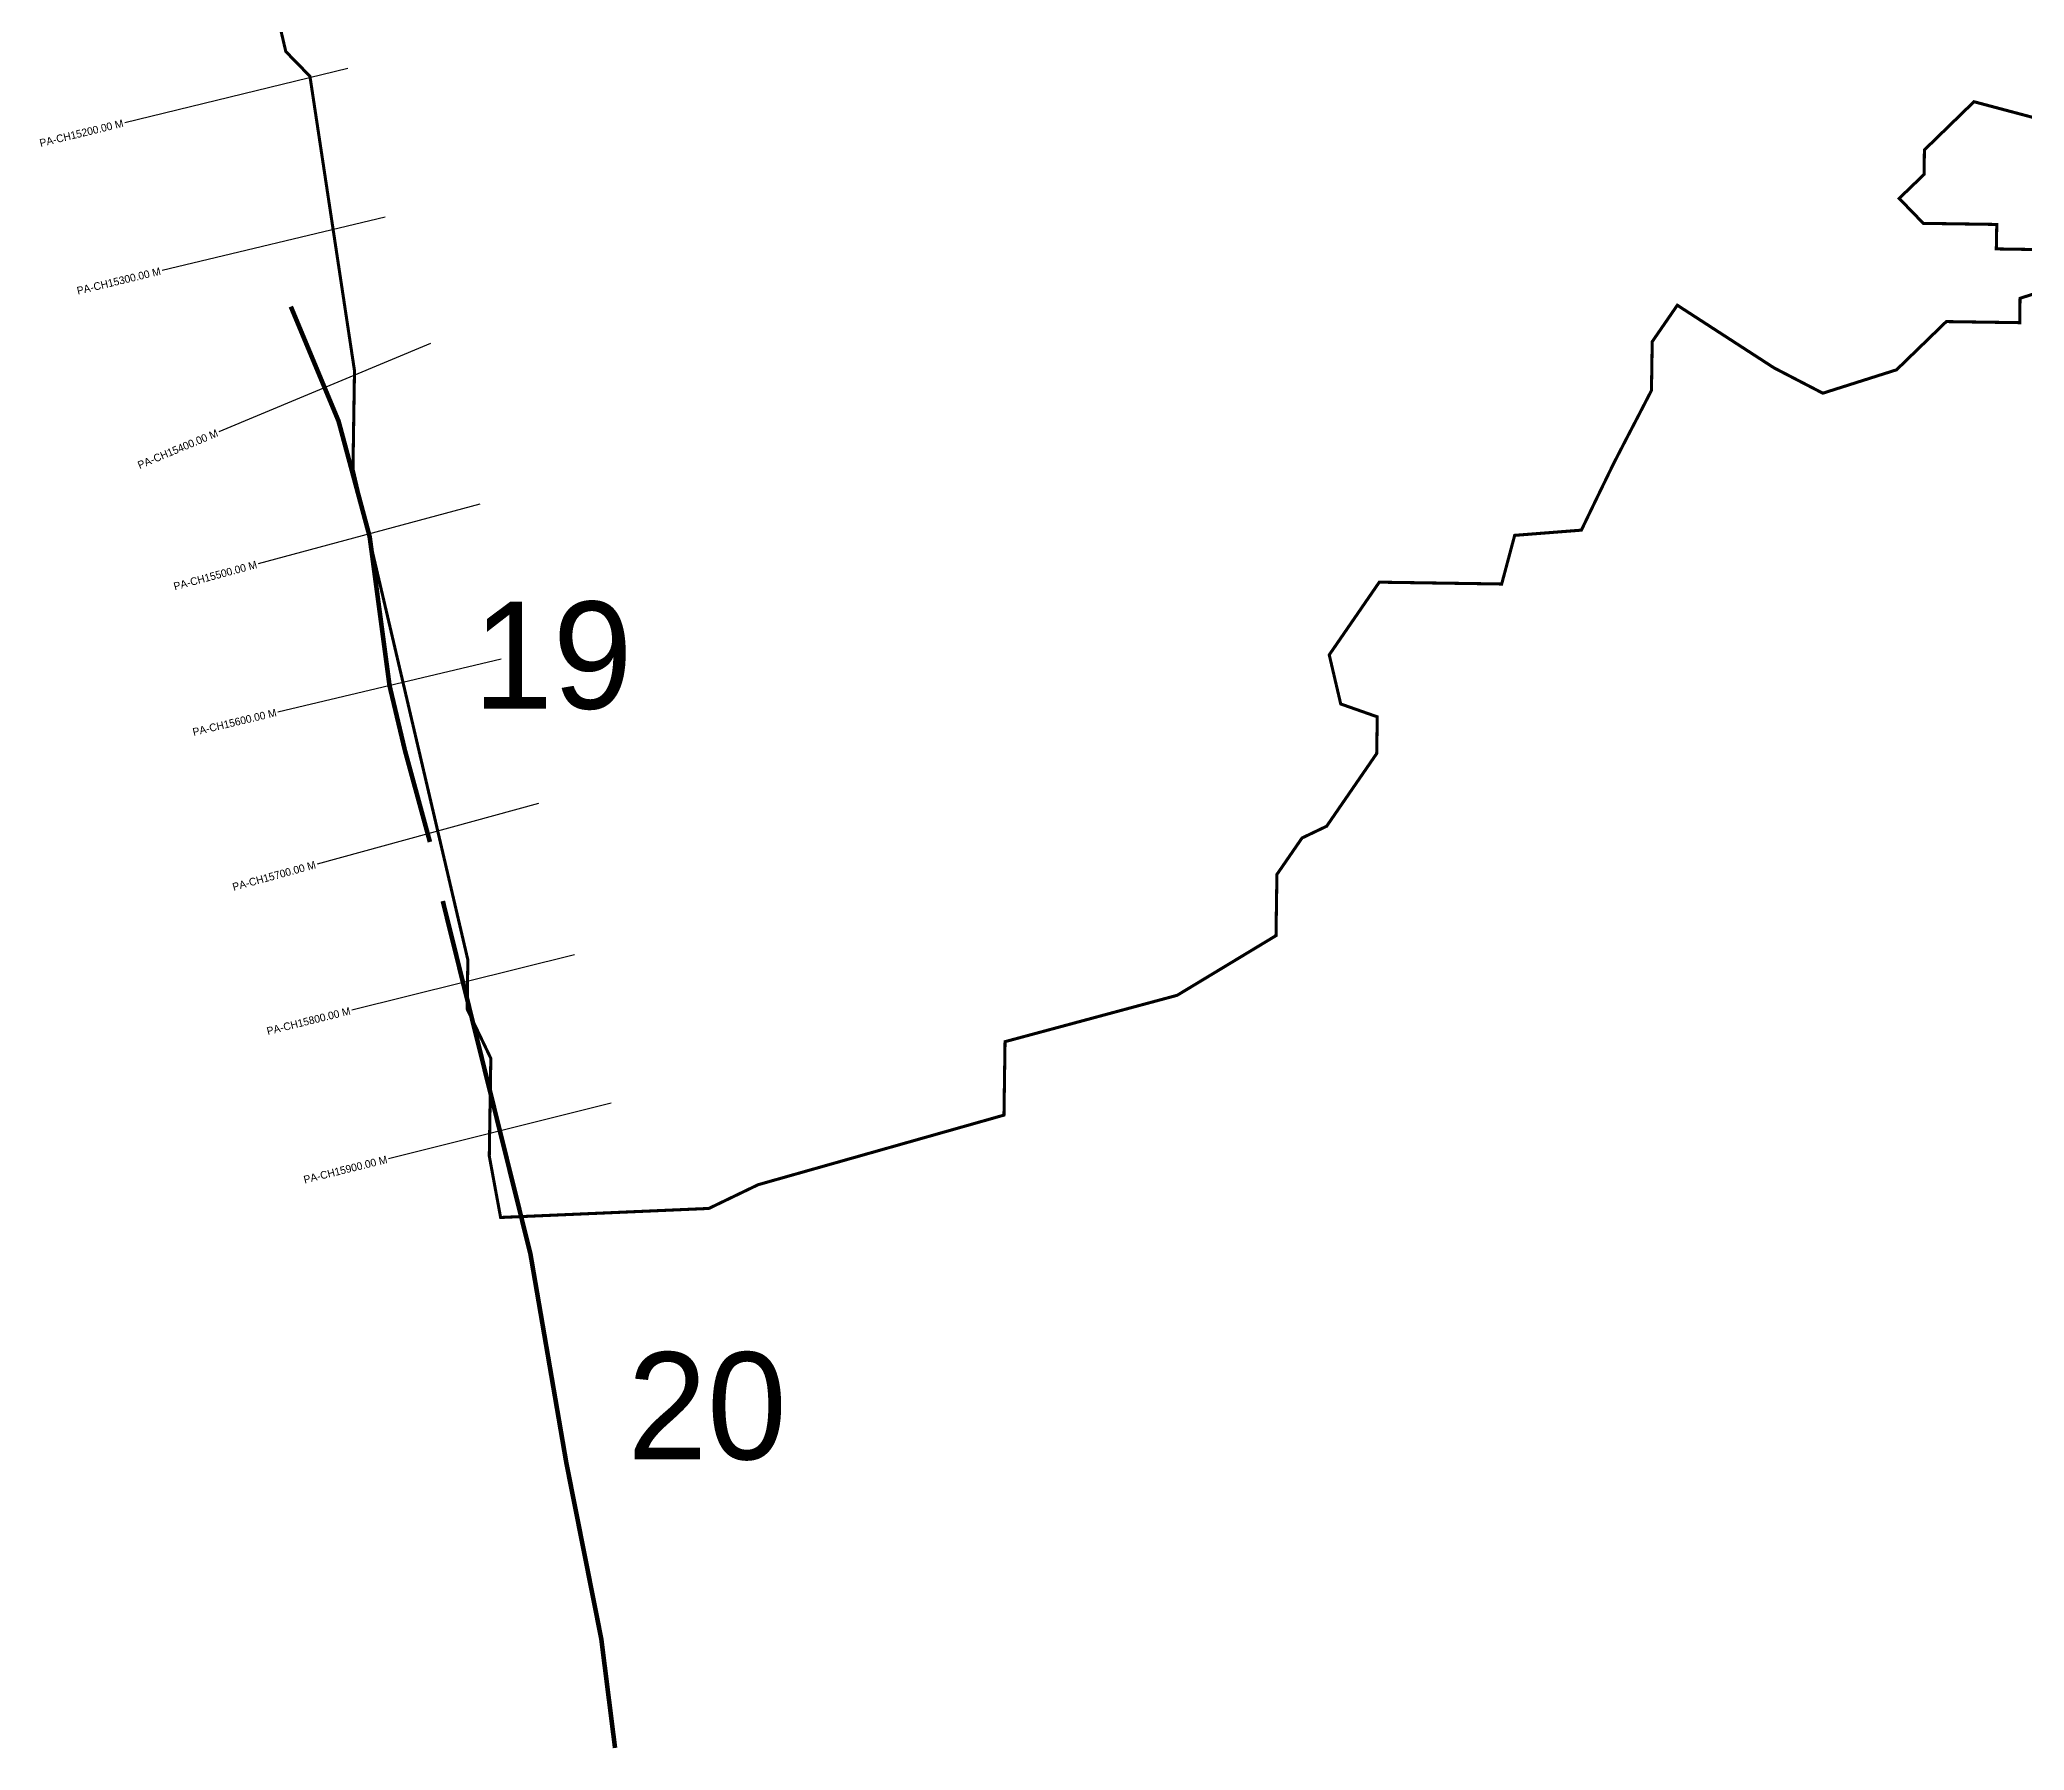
# Model space of a CAD drawing. Header units: metres. Extents: x 260963 to 263269, y 2213670 to 2215855.
# Drawn here: x 261152 to 262449, y 2213670 to 2214788 of the extents above; entities that cross this region are included whole.
import ezdxf
from ezdxf.enums import TextEntityAlignment as Align

# ---------------------------------------------------------------- set-up
doc = ezdxf.new("R2010")
doc.units = ezdxf.units.M
for name, color, linetype in [('CS', 134, 'Continuous'), ('CSMark', 6, 'Continuous'), ('NATURALLY PROTECTED', 3, 'Continuous')]:
    doc.layers.add(name, color=color, linetype=linetype)

msp = doc.modelspace()

# ---------------------------------------------------------------- linework, layer by layer
at = {"color": 6, "const_width": 2}
for points in [[(262466.2, 2214625.1), (262446, 2214618.5), (262445.8, 2214602.6), (262397.8, 2214603.3), (262365.3, 2214571.8), (262317.1, 2214556.5), (262285.3, 2214573), (262222, 2214614), (262205.6, 2214590.2), (262205.1, 2214558.3), (262196.9, 2214542.4), (262188.6, 2214526.5), (262180.4, 2214510.6), (262169.8, 2214488.8), (262159.3, 2214467), (262115.7, 2214463.6), (262107.2, 2214431.8), (262027.2, 2214433), (261994.5, 2214385.5), (262002, 2214353.4), (262025.9, 2214345), (262025.5, 2214321), (261992.8, 2214273.5), (261976.7, 2214265.8), (261960.3, 2214242), (261959.7, 2214202), (261895.1, 2214163), (261782.6, 2214132.7), (261781.9, 2214084.7), (261621.2, 2214039.2), (261589, 2214023.7), (261452.9, 2214017.8), (261445.5, 2214057.9), (261446.5, 2214121.8), (261431, 2214154.1), (261431.5, 2214186.1), (261389.1, 2214367.5), (261356.4, 2214507.2), (261357.4, 2214571.2), (261328.4, 2214762.8), (261328.3, 2214763.6), (261312.5, 2214779.8), (261282.5, 2214908.3)], [(262479.7, 2214730), (262415.9, 2214747), (262383.5, 2214715.5), (262383.3, 2214699.5), (262367, 2214683.8), (262382.8, 2214667.5), (262430.8, 2214666.8), (262430.5, 2214650.8), (262462.5, 2214650.3)]]:
    msp.add_lwpolyline(points, dxfattribs=at)
at = {"layer": 'CS'}
for p, q in [((261353, 2214768.7), (261207.2, 2214733.3)), ((261377.5, 2214671.6), (261231.6, 2214636.6)), ((261407.1, 2214588.9), (261268.7, 2214531.2)), ((261439.3, 2214484), (261294.5, 2214445)), ((261453.3, 2214382.7), (261307.3, 2214348.1)), ((261477.6, 2214288.4), (261332.9, 2214248.8)), ((261501.1, 2214189.4), (261355.6, 2214153.2)), ((261525.2, 2214092.4), (261379.7, 2214056.2))]:
    msp.add_line(p, q, dxfattribs=at)
at = {"layer": 'NATURALLY PROTECTED', "const_width": 3, "flags": 128}
for points in [[(261315.8, 2214613.1), (261347, 2214538.2), (261367.3, 2214462.8), (261380.3, 2214365.4), (261390.3, 2214323.3), (261406.7, 2214263.2)], [(261415.1, 2214224.6), (261472.4, 2213993.9), (261495.9, 2213857.2), (261518.7, 2213742.4), (261527.7, 2213671.1)]]:
    msp.add_lwpolyline(points, dxfattribs=at)

# ---------------------------------------------------------------- texts
at = {"char_height": 70, "attachment_point": 1}
for s, insert in [('19', (261435, 2214420.3)), ('20', (261535.8, 2213929.7))]:
    msp.add_mtext_dynamic_manual_height_columns(s, width=95.172, gutter_width=1, heights=[0], dxfattribs=dict(at, insert=insert))
at = {"layer": 'CSMark'}
for s, rotation, p in [('PA-CH15200.00 M', 13.6497, (261206.2, 2214733.1)), ('PA-CH15300.00 M', 13.4743, (261230.6, 2214636.4)), ('PA-CH15400.00 M', 22.6254, (261267.8, 2214530.8)), ('PA-CH15500.00 M', 15.0883, (261293.5, 2214444.7)), ('PA-CH15600.00 M', 13.3354, (261306.3, 2214347.9)), ('PA-CH15700.00 M', 15.3092, (261331.9, 2214248.5)), ('PA-CH15800.00 M', 13.9539, (261354.6, 2214153)), ('PA-CH15900.00 M', 13.9539, (261378.7, 2214055.9))]:
    msp.add_text(s, height=5, rotation=rotation, dxfattribs=at).set_placement(p, align=Align.MIDDLE_RIGHT)

doc.saveas('drawing.dxf')
